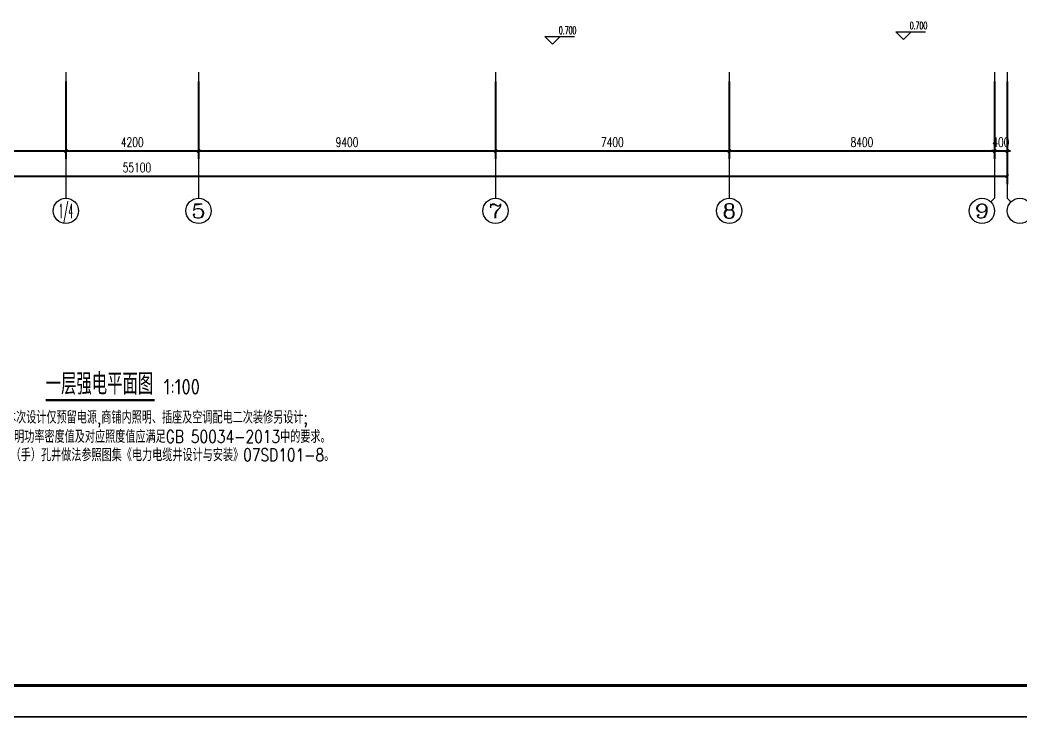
# Model space of a CAD drawing. Extents: x -24105 to 1725648, y 165513 to 982828.
# Drawn here: x 161625 to 193312, y 402638 to 425198 of the extents above; entities that cross this region are included whole.
import ezdxf
from ezdxf.enums import TextEntityAlignment as Align

# ---------------------------------------------------------------- set-up
doc = ezdxf.new("R2010")
doc.units = 0
doc.header["$LTSCALE"] = 1000
doc.header["$MEASUREMENT"] = 0
doc.layers.get('Defpoints').update_dxf_attribs({"color": 8})
for name, color, linetype in [('!!DIM-照明', 7, 'Continuous'), ('AXIS', 8, 'Continuous'), ('AXIS_TEXT', 8, 'Continuous'), ('C-AXIS(轴号)', 8, 'Continuous'), ('C-AXIS-T(字)', 8, 'Continuous'), ('DIM_ELEV', 8, 'Continuous'), ('DIM_SYMB', 8, 'Continuous'), ('PUB_TEXT', 8, 'Continuous'), ('图框', 140, 'Continuous')]:
    doc.layers.add(name, color=color, linetype=linetype)
doc.layers.add('WALL', color=8, linetype='Continuous', lineweight=40)
doc.styles.add('_TCH_AXIS', font='COMPLEX', dxfattribs={"bigfont": 'GBCBIG'})
doc.styles.add('_TCH_DIM', font='SIMPLEX.shx', dxfattribs={"width": 0.7, "bigfont": 'GBCBIG.shx'})
doc.styles.add('_TCH_DIM_T3', font='SIMPLEX', dxfattribs={"width": 0.705882, "bigfont": 'GBCBIG'})
doc.styles.add('_TEL_DIM', font='SIMPLEX', dxfattribs={"width": 0.8, "height": 3.5, "bigfont": 'HZTXT'})
doc.styles.add('COMPLEX', font='COMPLEX')
doc.styles.get("Standard").update_dxf_attribs({"font": 'gbenor.shx', "bigfont": 'gbcbig.shx'})
doc.dimstyles.new('_TCH_ARCH&&100', dxfattribs={"dimtxt": 297.5, "dimasz": 100, "dimexe": 250, "dimexo": 300, "dimgap": 126.25, "dimtad": 1, "dimdec": 0, "dimzin": 0, "dimdsep": 46, "dimtxsty": '_TCH_DIM_T3', "dimblk": 'ARCHTICK', "dimcen": 0.09, "dimclrt": 7, "dimazin": 2, "dimtfac": 1, "dimtdec": 0, "dimtix": 1, "dimtmove": 2, "dimatfit": 3, "dimfxl": 1, "dimtolj": 1, "dimtzin": 0, "dimarcsym": 0})

# ---------------------------------------------------------------- blocks, each defined once
blk = doc.blocks.new('_ArchTick')
at = {"color": 0, "linetype": 'ByBlock', "const_width": 0.4}
blk.add_lwpolyline([(-0.5, -0.5), (0.5, 0.5)], dxfattribs=at)
blk = doc.blocks.new('*D94')
at = {"layer": 'AXIS', "color": 0, "lineweight": -2, "transparency": 16777216}
for p, q in [((1484208, 1132456), (1484208, 1129206)), ((1539308, 1132456), (1539308, 1129206)), ((1484208, 1129456), (1539308, 1129456))]:
    blk.add_line(p, q, dxfattribs=at)
at = {"layer": 'Defpoints', "color": 0, "transparency": 16777216}
for p in [(1484208, 1132756), (1539308, 1132756), (1539308, 1129456)]:
    blk.add_point(p, dxfattribs=at)
at = {"layer": 'AXIS', "color": 0, "lineweight": -2, "transparency": 16777216, "xscale": 100, "yscale": 100, "zscale": 100, "rotation": 180}
blk.add_blockref('_ArchTick', (1484208, 1129456), dxfattribs=at)
at = {"layer": 'AXIS', "color": 0, "lineweight": -2, "transparency": 16777216, "xscale": 100, "yscale": 100, "zscale": 100}
blk.add_blockref('_ArchTick', (1539308, 1129456), dxfattribs=at)
at = {"layer": 'AXIS', "color": 7, "transparency": 16777216, "insert": (1511758, 1129731), "char_height": 297.5, "attachment_point": 5, "style": '_TCH_DIM_T3'}
blk.add_mtext('\\A1;55100', dxfattribs=at)
blk = doc.blocks.new('*D93')
at = {"layer": 'AXIS', "color": 0, "lineweight": -2, "transparency": 16777216}
for p, q in [((1538908, 1132456), (1538908, 1130006)), ((1539308, 1132456), (1539308, 1130006)), ((1538908, 1130256), (1538808, 1130256)), ((1538908, 1130256), (1539308, 1130256)), ((1539308, 1130256), (1539408, 1130256))]:
    blk.add_line(p, q, dxfattribs=at)
at = {"layer": 'Defpoints', "color": 0, "transparency": 16777216}
for p in [(1538908, 1132756), (1539308, 1132756), (1539308, 1130256)]:
    blk.add_point(p, dxfattribs=at)
at = {"layer": 'AXIS', "color": 0, "lineweight": -2, "transparency": 16777216, "xscale": 100, "yscale": 100, "zscale": 100}
blk.add_blockref('_ArchTick', (1538908, 1130256), dxfattribs=at)
at = {"layer": 'AXIS', "color": 0, "lineweight": -2, "transparency": 16777216, "xscale": 100, "yscale": 100, "zscale": 100, "rotation": 180}
blk.add_blockref('_ArchTick', (1539308, 1130256), dxfattribs=at)
at = {"layer": 'AXIS', "color": 7, "transparency": 16777216, "insert": (1539108, 1130531), "char_height": 297.5, "attachment_point": 5, "style": '_TCH_DIM_T3'}
blk.add_mtext('\\A1;400', dxfattribs=at)
blk = doc.blocks.new('*D92')
at = {"layer": 'AXIS', "color": 0, "lineweight": -2, "transparency": 16777216}
for p, q in [((1530508, 1132456), (1530508, 1130006)), ((1538908, 1132456), (1538908, 1130006)), ((1530508, 1130256), (1538908, 1130256))]:
    blk.add_line(p, q, dxfattribs=at)
at = {"layer": 'Defpoints', "color": 0, "transparency": 16777216}
for p in [(1530508, 1132756), (1538908, 1132756), (1538908, 1130256)]:
    blk.add_point(p, dxfattribs=at)
at = {"layer": 'AXIS', "color": 0, "lineweight": -2, "transparency": 16777216, "xscale": 100, "yscale": 100, "zscale": 100, "rotation": 180}
blk.add_blockref('_ArchTick', (1530508, 1130256), dxfattribs=at)
at = {"layer": 'AXIS', "color": 0, "lineweight": -2, "transparency": 16777216, "xscale": 100, "yscale": 100, "zscale": 100}
blk.add_blockref('_ArchTick', (1538908, 1130256), dxfattribs=at)
at = {"layer": 'AXIS', "color": 7, "transparency": 16777216, "insert": (1534708, 1130531), "char_height": 297.5, "attachment_point": 5, "style": '_TCH_DIM_T3'}
blk.add_mtext('\\A1;8400', dxfattribs=at)
blk = doc.blocks.new('*D91')
at = {"layer": 'AXIS', "color": 0, "lineweight": -2, "transparency": 16777216}
for p, q in [((1523108, 1132456), (1523108, 1130006)), ((1530508, 1132456), (1530508, 1130006)), ((1523108, 1130256), (1530508, 1130256))]:
    blk.add_line(p, q, dxfattribs=at)
at = {"layer": 'Defpoints', "color": 0, "transparency": 16777216}
for p in [(1523108, 1132756), (1530508, 1132756), (1530508, 1130256)]:
    blk.add_point(p, dxfattribs=at)
at = {"layer": 'AXIS', "color": 0, "lineweight": -2, "transparency": 16777216, "xscale": 100, "yscale": 100, "zscale": 100, "rotation": 180}
blk.add_blockref('_ArchTick', (1523108, 1130256), dxfattribs=at)
at = {"layer": 'AXIS', "color": 0, "lineweight": -2, "transparency": 16777216, "xscale": 100, "yscale": 100, "zscale": 100}
blk.add_blockref('_ArchTick', (1530508, 1130256), dxfattribs=at)
at = {"layer": 'AXIS', "color": 7, "transparency": 16777216, "insert": (1526808, 1130531), "char_height": 297.5, "attachment_point": 5, "style": '_TCH_DIM_T3'}
blk.add_mtext('\\A1;7400', dxfattribs=at)
blk = doc.blocks.new('*D90')
at = {"layer": 'AXIS', "color": 0, "lineweight": -2, "transparency": 16777216}
for p, q in [((1513708, 1132456), (1513708, 1130006)), ((1523108, 1132456), (1523108, 1130006)), ((1513708, 1130256), (1523108, 1130256))]:
    blk.add_line(p, q, dxfattribs=at)
at = {"layer": 'Defpoints', "color": 0, "transparency": 16777216}
for p in [(1513708, 1132756), (1523108, 1132756), (1523108, 1130256)]:
    blk.add_point(p, dxfattribs=at)
at = {"layer": 'AXIS', "color": 0, "lineweight": -2, "transparency": 16777216, "xscale": 100, "yscale": 100, "zscale": 100, "rotation": 180}
blk.add_blockref('_ArchTick', (1513708, 1130256), dxfattribs=at)
at = {"layer": 'AXIS', "color": 0, "lineweight": -2, "transparency": 16777216, "xscale": 100, "yscale": 100, "zscale": 100}
blk.add_blockref('_ArchTick', (1523108, 1130256), dxfattribs=at)
at = {"layer": 'AXIS', "color": 7, "transparency": 16777216, "insert": (1518408, 1130531), "char_height": 297.5, "attachment_point": 5, "style": '_TCH_DIM_T3'}
blk.add_mtext('\\A1;9400', dxfattribs=at)
blk = doc.blocks.new('*D89')
at = {"layer": 'AXIS', "color": 0, "lineweight": -2, "transparency": 16777216}
for p, q in [((1509508, 1132456), (1509508, 1130006)), ((1513708, 1132456), (1513708, 1130006)), ((1509508, 1130256), (1513708, 1130256))]:
    blk.add_line(p, q, dxfattribs=at)
at = {"layer": 'Defpoints', "color": 0, "transparency": 16777216}
for p in [(1509508, 1132756), (1513708, 1132756), (1513708, 1130256)]:
    blk.add_point(p, dxfattribs=at)
at = {"layer": 'AXIS', "color": 0, "lineweight": -2, "transparency": 16777216, "xscale": 100, "yscale": 100, "zscale": 100, "rotation": 180}
blk.add_blockref('_ArchTick', (1509508, 1130256), dxfattribs=at)
at = {"layer": 'AXIS', "color": 0, "lineweight": -2, "transparency": 16777216, "xscale": 100, "yscale": 100, "zscale": 100}
blk.add_blockref('_ArchTick', (1513708, 1130256), dxfattribs=at)
at = {"layer": 'AXIS', "color": 7, "transparency": 16777216, "insert": (1511608, 1130531), "char_height": 297.5, "attachment_point": 5, "style": '_TCH_DIM_T3'}
blk.add_mtext('\\A1;4200', dxfattribs=at)
blk = doc.blocks.new('*D88')
at = {"layer": 'AXIS', "color": 0, "lineweight": -2, "transparency": 16777216}
for p, q in [((1505308, 1132456), (1505308, 1130006)), ((1509508, 1132456), (1509508, 1130006)), ((1505308, 1130256), (1509508, 1130256))]:
    blk.add_line(p, q, dxfattribs=at)
at = {"layer": 'Defpoints', "color": 0, "transparency": 16777216}
for p in [(1505308, 1132756), (1509508, 1132756), (1509508, 1130256)]:
    blk.add_point(p, dxfattribs=at)
at = {"layer": 'AXIS', "color": 0, "lineweight": -2, "transparency": 16777216, "xscale": 100, "yscale": 100, "zscale": 100, "rotation": 180}
blk.add_blockref('_ArchTick', (1505308, 1130256), dxfattribs=at)
at = {"layer": 'AXIS', "color": 0, "lineweight": -2, "transparency": 16777216, "xscale": 100, "yscale": 100, "zscale": 100}
blk.add_blockref('_ArchTick', (1509508, 1130256), dxfattribs=at)
at = {"layer": 'AXIS', "color": 7, "transparency": 16777216, "insert": (1507408, 1130531), "char_height": 297.5, "attachment_point": 5, "style": '_TCH_DIM_T3'}
blk.add_mtext('\\A1;4200', dxfattribs=at)
blk = doc.blocks.new('_AXISO')
blk.add_circle((0, 0), 0.5)
at = {"layer": 'AXIS_TEXT', "style": 'COMPLEX', "width": 1.041667}
blk.add_attdef('A', text='', height=0.56, dxfattribs=at).set_placement((-0.25, -0.28), (0.25, -0.28), align=Align.FIT)
blk = doc.blocks.new('ASDASFDAHHH')
at = {"layer": 'C-AXIS(轴号)', "color": 8}
for p, q in [((1509507.9, 1132756.1), (1509507.9, 1128756.1)), ((1513707.9, 1132756.1), (1513707.9, 1128756.1)), ((1523107.9, 1132756.1), (1523107.9, 1128756.1)), ((1530507.9, 1132756.1), (1530507.9, 1128756.1)), ((1538907.9, 1132756.1), (1538907.9, 1128756.1)), ((1539307.9, 1132756.1), (1539307.9, 1128756.1)), ((1538790.8, 1128639), (1538907.9, 1128756.1)), ((1539425.1, 1128639), (1539307.9, 1128756.1))]:
    blk.add_line(p, q, dxfattribs=at)
at = {"layer": 'DIM_ELEV', "color": 8}
for p, q in [((1524913.4, 1133638.5), (1524673.4, 1133878.5)), ((1524673.4, 1133878.5), (1525608.7, 1133878.5)), ((1524913.4, 1133638.5), (1525153.4, 1133878.5)), ((1536022, 1133789.5), (1535782, 1134029.5)), ((1535782, 1134029.5), (1536717.3, 1134029.5)), ((1536022, 1133789.5), (1536262, 1134029.5))]:
    blk.add_line(p, q, dxfattribs=at)
at = {"layer": 'C-AXIS(轴号)', "color": 8}
ref = blk.add_blockref('_AXISO', (1509507.9, 1128356.1), dxfattribs=dict(at, xscale=800, yscale=800, zscale=800))
ref.add_attrib('A', '1/4', dxfattribs={"layer": 'C-AXIS-T(字)', "height": 452.55, "style": '_TCH_AXIS', "width": 0.396226}).set_placement((1509281.7, 1128129.9), (1509734.2, 1128129.9), align=Align.FIT)
ref = blk.add_blockref('_AXISO', (1513707.9, 1128356.1), dxfattribs=dict(at, xscale=800, yscale=800, zscale=800))
ref.add_attrib('A', '5', dxfattribs={"layer": 'C-AXIS-T(字)', "height": 452.5, "style": '_TCH_AXIS', "width": 1.5}).set_placement((1513481.7, 1128129.9), (1513934.2, 1128129.9), align=Align.FIT)
ref = blk.add_blockref('_AXISO', (1523107.9, 1128356.1), dxfattribs=dict(at, xscale=800, yscale=800, zscale=800))
ref.add_attrib('A', '7', dxfattribs={"layer": 'C-AXIS-T(字)', "height": 452.5, "style": '_TCH_AXIS', "width": 1.5}).set_placement((1522881.7, 1128129.9), (1523334.2, 1128129.9), align=Align.FIT)
ref = blk.add_blockref('_AXISO', (1530507.9, 1128356.1), dxfattribs=dict(at, xscale=800, yscale=800, zscale=800))
ref.add_attrib('A', '8', dxfattribs={"layer": 'C-AXIS-T(字)', "height": 452.5, "style": '_TCH_AXIS', "width": 1.5}).set_placement((1530281.7, 1128129.9), (1530734.2, 1128129.9), align=Align.FIT)
ref = blk.add_blockref('_AXISO', (1538507.9, 1128356.1), dxfattribs=dict(at, xscale=800, yscale=800, zscale=800))
ref.add_attrib('A', '9', dxfattribs={"layer": 'C-AXIS-T(字)', "height": 452.5, "style": '_TCH_AXIS', "width": 1.5}).set_placement((1538281.7, 1128129.9), (1538734.2, 1128129.9), align=Align.FIT)
at = {"layer": 'C-AXIS(轴号)', "color": 8, "xscale": 800, "yscale": 800, "zscale": 800}
blk.add_blockref('_AXISO', (1539707.9, 1128356.1), dxfattribs=at)
at = {"layer": 'PUB_TEXT', "color": 8, "style": '_TCH_DIM', "width": 0.494118}
for p in [(1525114.3, 1133958.5), (1536222.9, 1134109.6)]:
    blk.add_text('0.700', height=238, dxfattribs=at).set_placement(p)
at = {"layer": 'AXIS', "color": 8}
for p1, p2, distance, picture, middle in [((1484207.9, 1132756.1), (1539307.9, 1132756.1), -3300, '*D94', (1511757.9, 1129731.1)), ((1505307.9, 1132756.1), (1509507.9, 1132756.1), -2500, '*D88', (1507407.9, 1130531.1)), ((1509507.9, 1132756.1), (1513707.9, 1132756.1), -2500, '*D89', (1511607.9, 1130531.1)), ((1513707.9, 1132756.1), (1523107.9, 1132756.1), -2500, '*D90', (1518407.9, 1130531.1)), ((1523107.9, 1132756.1), (1530507.9, 1132756.1), -2500, '*D91', (1526807.9, 1130531.1)), ((1530507.9, 1132756.1), (1538907.9, 1132756.1), -2500, '*D92', (1534707.9, 1130531.1)), ((1538907.9, 1132756.1), (1539307.9, 1132756.1), -2500, '*D93', (1539107.9, 1130531.1))]:
    dim = blk.add_aligned_dim(p1=p1, p2=p2, distance=distance, dimstyle='_TCH_ARCH&&100', dxfattribs=at)
    dim.commit()
    dim.dimension.update_dxf_attribs({"geometry": picture, "text_midpoint": middle})

msp = doc.modelspace()

# ---------------------------------------------------------------- linework, layer by layer
at = {"layer": 'DIM_SYMB', "const_width": 70}
msp.add_lwpolyline([(162439, 413151), (165892, 413151)], dxfattribs=at)
at = {"layer": '图框'}
for points in [[(125533, 403113), (209633, 403113), (209633, 462513), (125533, 462513)], [(125533, 343713), (209633, 343713), (209633, 403113), (125533, 403113)]]:
    msp.add_lwpolyline(points, close=True, dxfattribs=at)
at = {"layer": '图框', "const_width": 100}
msp.add_lwpolyline([(128033, 404113), (208633, 404113), (208633, 461513), (128033, 461513)], close=True, dxfattribs=at)

# ---------------------------------------------------------------- block references
at = {"layer": 'WALL'}
msp.add_blockref('ASDASFDAHHH', (-1346431, -709206), dxfattribs=at)

# ---------------------------------------------------------------- texts
at = {"layer": '!!DIM-照明', "style": '_TEL_DIM', "width": 0.8}
for s, p in [('注: 1. 本次设计仅预留电源,商铺内照明、插座及空调配电二次装修另设计;', (159874, 412409, 0)), ('其照明功率密度值及对应照度值应满足GB 50034-2013中的要求。', (160799, 411798, 0)), ('2. 人（手）孔井做法参照图集《电力电缆井设计与安装》07SD101-8。', (160378, 411217, 0))]:
    msp.add_text(s, height=400, dxfattribs=at).set_placement(p)
at = {"layer": 'DIM_SYMB', "color": 7}
for s, height, p in [('一层强电平面图', 675.2, (162439, 413328)), ('1:100', 500, (166172, 413328))]:
    msp.add_text(s, height=height, dxfattribs=at).set_placement(p)

doc.saveas('drawing.dxf')
